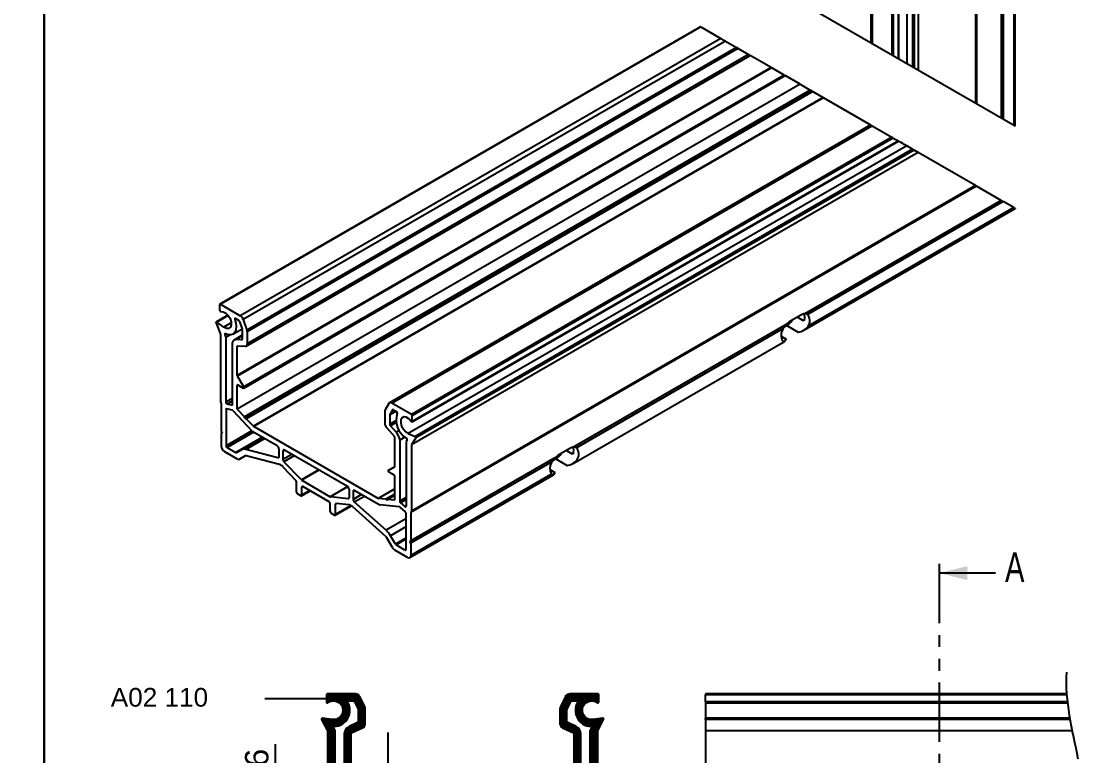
# Model space of a CAD drawing. Header units: millimetres. Extents: x 221 to 2771, y 196 to 840.
# Drawn here: x 1928.8 to 2042.2, y 649.1 to 727.7 of the extents above; entities that cross this region are included whole.
import ezdxf
from ezdxf.enums import TextEntityAlignment as Align

# ---------------------------------------------------------------- set-up
doc = ezdxf.new("R2010")
doc.units = ezdxf.units.MM
doc.header["$PDMODE"] = 1
doc.linetypes.add('PHANTOM', pattern=[12.7, 6.35, -1.27, 1.27, -1.27, 1.27, -1.27])
doc.layers.add('antet_k', color=7, linetype='Continuous')
doc.layers.add('yazı_numara_k', color=21, linetype='Continuous')
doc.styles.get("Standard").update_dxf_attribs({"font": 'arial.ttf'})
doc.dimstyles.new('ISO-25$0', dxfattribs={"dimtxt": 2.5, "dimasz": 2.5, "dimexe": 1.25, "dimexo": 0.625, "dimtad": 1, "dimdec": 1, "dimtxsty": 'Standard', "dimcen": 2.5, "dimadec": 0, "dimazin": 0, "dimtfac": 1, "dimtdec": 1, "dimtmove": 0, "dimatfit": 3, "dimfxl": 1, "dimarcsym": 0})

# ---------------------------------------------------------------- blocks, each defined once
blk = doc.blocks.new('S1.A')
at = {"color": 252}
blk.add_lwpolyline([(2269.17, -494.13), (2269.17, -791.13), (2479.17, -791.13), (2479.17, -494.13)], close=True, dxfattribs=at)
blk = doc.blocks.new('S50_SYF1')
at = {"layer": 'antet_k', "color": 0}
blk.add_blockref('S1.A', (-1500.92, 2845.51), dxfattribs=at)
blk = doc.blocks.new('A02110 - T3D')
h = blk.add_hatch()
h.set_pattern_fill('ANSI37', color=31, scale=0.1, angle=180, style=0)
h.set_pattern_definition([(225, (2364.1506, -4081.80184), (0.224506403, -0.224506403), []), (315, (2364.1506, -4081.80184), (0.224506403, 0.224506403), [])])
h.paths.add_polyline_path([(4972.53, 1405.23), (4972.53, 1411.51, -0.213422), (4972.63, 1411.74, 0.213422), (4972.73, 1411.96), (4972.73, 1429.32), (4973.97, 1431.75, 0.606815), (4973.76, 1432.04), (4971.71, 1431.75, -1.485657), (4972.61, 1435.35, 0.614131), (4972.93, 1435.51), (4972.93, 1437.03, 0.414214), (4972.73, 1437.23), (4966.72, 1437.23, 0.286745), (4965.82, 1436.67), (4964.73, 1434.43, 0.113936), (4964.63, 1433.99), (4964.63, 1430.86, 0.291473), (4965.21, 1429.96), (4967.54, 1428.87, -0.291473), (4967.63, 1428.73), (4967.63, 1421.1, -0.198912), (4967.57, 1420.96), (4965.69, 1419.07, 0.668179), (4965.83, 1418.73), (4967.43, 1418.73, -0.414214), (4967.63, 1418.53), (4967.63, 1412.29), (4965.46, 1411.39), (4965.3, 1411), (4964.91, 1411.16), (4962.74, 1410.26, -0.098951), (4962.63, 1410.23), (4930.43, 1410.23), (4930.43, 1408.73), (4932.13, 1408.73, -0.414214), (4932.63, 1408.23), (4932.63, 1406.17, -0.338334), (4932.26, 1405.69), (4930.59, 1405.23), (4935.04, 1405.23), (4934.14, 1405.6, -0.305091), (4933.83, 1406.06), (4933.83, 1408.23, -0.414214), (4934.33, 1408.73), (4953.33, 1408.73, -0.414214), (4953.83, 1408.23), (4953.83, 1406.06, -0.305091), (4953.52, 1405.6), (4952.61, 1405.23), (4957.06, 1405.23), (4955.4, 1405.69, -0.338334), (4955.03, 1406.17), (4955.03, 1408.23, -0.414214), (4955.53, 1408.73), (4962.89, 1408.73, 0.098951), (4963.08, 1408.77), (4969.01, 1411.24, -0.166601), (4969.21, 1411.25), (4970.81, 1410.82, -0.338334), (4971.03, 1410.53), (4971.03, 1405.23)])
h.paths.add_polyline_path([(4925.43, 1408.73), (4925.43, 1410.23), (4925.03, 1410.23, -0.098951), (4924.91, 1410.26), (4922.75, 1411.16), (4922.36, 1411), (4922.19, 1411.39), (4920.03, 1412.29), (4920.03, 1418.53, -0.414214), (4920.23, 1418.73), (4921.83, 1418.73, 0.668179), (4921.97, 1419.07), (4920.09, 1420.96, -0.198912), (4920.03, 1421.1), (4920.03, 1428.73, -0.291473), (4920.11, 1428.87), (4922.45, 1429.96, 0.291473), (4923.03, 1430.86), (4923.03, 1433.99, 0.113936), (4922.93, 1434.43), (4921.84, 1436.67, 0.286745), (4920.94, 1437.23), (4914.93, 1437.23, 0.414214), (4914.73, 1437.03), (4914.73, 1435.51, 0.614131), (4915.05, 1435.35, -1.485657), (4915.95, 1431.75), (4913.9, 1432.04, 0.606815), (4913.69, 1431.75), (4914.93, 1429.32), (4914.93, 1411.96, 0.213422), (4915.03, 1411.74, -0.213422), (4915.13, 1411.51), (4915.13, 1405.23), (4916.63, 1405.23), (4916.63, 1410.53, -0.338334), (4916.85, 1410.82), (4918.45, 1411.25, -0.166601), (4918.64, 1411.24), (4924.58, 1408.77, 0.098951), (4924.77, 1408.73)])
h.paths.add_polyline_path([(4966.13, 1431.37), (4966.13, 1433.81, -0.113936), (4966.16, 1433.94), (4966.95, 1435.56, -0.286745), (4967.22, 1435.73), (4968.2, 1435.73, -0.572183), (4968.37, 1435.44, 0.550709), (4971.2, 1430.24, -0.538771), (4971.36, 1429.95), (4971.04, 1429.32), (4971.04, 1412.39, -0.494396), (4970.67, 1412.1), (4969.35, 1412.46, -0.338334), (4969.13, 1412.75), (4969.13, 1428.73, 0.27694), (4968.09, 1430.27), (4966.3, 1431.1, -0.291473)], flags=16)
h.paths.add_polyline_path([(4916.46, 1430.24, 0.550709), (4919.29, 1435.44, -0.572183), (4919.46, 1435.73), (4920.44, 1435.73, -0.286745), (4920.71, 1435.56), (4921.5, 1433.94, -0.113936), (4921.53, 1433.81), (4921.53, 1431.37, -0.291473), (4921.36, 1431.1), (4919.56, 1430.27, 0.27694), (4918.53, 1428.73), (4918.53, 1412.75, -0.338334), (4918.31, 1412.46), (4916.99, 1412.1, -0.494396), (4916.61, 1412.39), (4916.61, 1429.32), (4916.29, 1429.95, -0.538771)], flags=16)
at = {"color": 31}
for points in [[(4972.53, 1404.03), (4972.53, 1411.51, -0.213422), (4972.63, 1411.74, 0.213422), (4972.73, 1411.96), (4972.73, 1429.32), (4973.97, 1431.75, 0.606815), (4973.76, 1432.04), (4971.71, 1431.75, -1.485657), (4972.61, 1435.35, 0.614131), (4972.93, 1435.51), (4972.93, 1437.03, 0.414214), (4972.73, 1437.23), (4966.72, 1437.23, 0.286745), (4965.82, 1436.67), (4964.73, 1434.43, 0.113936), (4964.63, 1433.99), (4964.63, 1430.86, 0.291473), (4965.21, 1429.96), (4967.54, 1428.87, -0.291473), (4967.63, 1428.73), (4967.63, 1421.1, -0.198912), (4967.57, 1420.96), (4965.69, 1419.07, 0.668179), (4965.83, 1418.73), (4967.43, 1418.73, -0.414214), (4967.63, 1418.53), (4967.63, 1412.29), (4965.46, 1411.39), (4965.3, 1411), (4964.91, 1411.16), (4962.74, 1410.26, -0.098951), (4962.63, 1410.23), (4925.03, 1410.23, -0.098951), (4924.91, 1410.26), (4922.75, 1411.16), (4922.36, 1411), (4922.19, 1411.39), (4920.03, 1412.29), (4920.03, 1418.53, -0.414214), (4920.23, 1418.73), (4921.83, 1418.73, 0.668179), (4921.97, 1419.07), (4920.09, 1420.96, -0.198912), (4920.03, 1421.1), (4920.03, 1428.73, -0.291473), (4920.11, 1428.87), (4922.45, 1429.96, 0.291473), (4923.03, 1430.86), (4923.03, 1433.99, 0.113936), (4922.93, 1434.43), (4921.84, 1436.67, 0.286745), (4920.94, 1437.23), (4914.93, 1437.23, 0.414214), (4914.73, 1437.03), (4914.73, 1435.51, 0.614131), (4915.05, 1435.35, -1.485657), (4915.95, 1431.75), (4913.9, 1432.04, 0.606815), (4913.69, 1431.75), (4914.93, 1429.32), (4914.93, 1411.96, 0.213422), (4915.03, 1411.74, -0.213422), (4915.13, 1411.51), (4915.13, 1404.03), (4915.43, 1403.73), (4915.13, 1403.43), (4915.13, 1400.23, 0.414214), (4916.13, 1399.23), (4919.96, 1399.23, 0.198912), (4920.67, 1399.53), (4922.38, 1401.24, -0.13063), (4922.69, 1401.42), (4932.83, 1404.18, -0.164494), (4933.79, 1404.12), (4937.74, 1402.52, -0.305091), (4937.93, 1402.24), (4937.93, 1399.53, 0.414214), (4938.23, 1399.23), (4939.23, 1399.23, 0.414214), (4939.53, 1399.53), (4939.53, 1401.63, -0.414214), (4939.83, 1401.93), (4947.83, 1401.93, -0.414214), (4948.13, 1401.63), (4948.13, 1399.53, 0.414214), (4948.43, 1399.23), (4949.43, 1399.23, 0.414214), (4949.73, 1399.53), (4949.73, 1402.24, -0.305091), (4949.92, 1402.52), (4953.86, 1404.12, -0.164494), (4954.82, 1404.18), (4964.96, 1401.42, -0.13063), (4965.28, 1401.24), (4966.99, 1399.53, 0.198912), (4967.7, 1399.23), (4971.53, 1399.23, 0.414214), (4972.53, 1400.23), (4972.53, 1403.43), (4972.23, 1403.73)], [(4916.46, 1430.24, 0.550709), (4919.29, 1435.44, -0.572183), (4919.46, 1435.73), (4920.44, 1435.73, -0.286745), (4920.71, 1435.56), (4921.5, 1433.94, -0.113936), (4921.53, 1433.81), (4921.53, 1431.37, -0.291473), (4921.36, 1431.1), (4919.56, 1430.27, 0.27694), (4918.53, 1428.73), (4918.53, 1412.75, -0.338334), (4918.31, 1412.46), (4916.99, 1412.1, -0.494396), (4916.61, 1412.39), (4916.61, 1429.32), (4916.29, 1429.95, -0.538771)], [(4966.13, 1431.37), (4966.13, 1433.81, -0.113936), (4966.16, 1433.94), (4966.95, 1435.56, -0.286745), (4967.22, 1435.73), (4968.2, 1435.73, -0.572183), (4968.37, 1435.44, 0.550709), (4971.2, 1430.24, -0.538771), (4971.36, 1429.95), (4971.04, 1429.32), (4971.04, 1412.39, -0.494396), (4970.67, 1412.1), (4969.35, 1412.46, -0.338334), (4969.13, 1412.75), (4969.13, 1428.73, 0.27694), (4968.09, 1430.27), (4966.3, 1431.1, -0.291473)], [(4916.63, 1401.03), (4916.63, 1410.53, -0.338334), (4916.85, 1410.82), (4918.45, 1411.25, -0.166601), (4918.64, 1411.24), (4924.58, 1408.77, 0.098951), (4924.77, 1408.73), (4932.13, 1408.73, -0.414214), (4932.63, 1408.23), (4932.63, 1406.17, -0.338334), (4932.26, 1405.69), (4922.65, 1403.07, 0.13063), (4921.32, 1402.3), (4919.84, 1400.82, -0.198912), (4919.63, 1400.73), (4916.93, 1400.73, -0.414214)], [(4955.03, 1406.17), (4955.03, 1408.23, -0.414214), (4955.53, 1408.73), (4962.89, 1408.73, 0.098951), (4963.08, 1408.77), (4969.01, 1411.24, -0.166601), (4969.21, 1411.25), (4970.81, 1410.82, -0.338334), (4971.03, 1410.53), (4971.03, 1401.03, -0.414214), (4970.73, 1400.73), (4968.03, 1400.73, -0.198912), (4967.82, 1400.82), (4966.34, 1402.3, 0.13063), (4965.01, 1403.07), (4955.4, 1405.69, -0.338334)], [(4933.83, 1406.06), (4933.83, 1408.23, -0.414214), (4934.33, 1408.73), (4953.33, 1408.73, -0.414214), (4953.83, 1408.23), (4953.83, 1406.06, -0.305091), (4953.52, 1405.6), (4948.24, 1403.46, -0.09688), (4948.13, 1403.43), (4939.53, 1403.43, -0.09688), (4939.42, 1403.46), (4934.14, 1405.6, -0.305091)], [(4949.92, 1402.52), (4953.86, 1404.12, -0.164494), (4954.82, 1404.18), (4964.96, 1401.42, -0.13063), (4965.28, 1401.24), (4966.99, 1399.53, 0.198912), (4967.7, 1399.23), (4971.53, 1399.23, 0.414214), (4972.53, 1400.23), (4972.53, 1403.43), (4972.23, 1403.73), (4972.53, 1404.03), (4972.53, 1405.23), (4971.03, 1405.23), (4971.03, 1401.03, -0.414214), (4970.73, 1400.73), (4968.03, 1400.73, -0.198912), (4967.82, 1400.82), (4966.34, 1402.3, 0.13063), (4965.01, 1403.07), (4957.06, 1405.23), (4952.61, 1405.23), (4948.24, 1403.46, -0.09688), (4948.13, 1403.43), (4939.53, 1403.43, -0.09688), (4939.42, 1403.46), (4935.04, 1405.23), (4930.59, 1405.23), (4922.65, 1403.07, 0.13063), (4921.32, 1402.3), (4919.84, 1400.82, -0.198912), (4919.63, 1400.73), (4916.93, 1400.73, -0.414214), (4916.63, 1401.03), (4916.63, 1405.23), (4915.13, 1405.23), (4915.13, 1404.03), (4915.43, 1403.73), (4915.13, 1403.43), (4915.13, 1400.23, 0.414214), (4916.13, 1399.23), (4919.96, 1399.23, 0.198912), (4920.67, 1399.53), (4922.38, 1401.24, -0.13063), (4922.69, 1401.42), (4932.83, 1404.18, -0.164494), (4933.79, 1404.12), (4937.74, 1402.52, -0.305091), (4937.93, 1402.24), (4937.93, 1399.53, 0.414214), (4938.23, 1399.23), (4939.23, 1399.23, 0.414214), (4939.53, 1399.53), (4939.53, 1401.63, -0.414214), (4939.83, 1401.93), (4947.83, 1401.93, -0.414214), (4948.13, 1401.63), (4948.13, 1399.53, 0.414214), (4948.43, 1399.23), (4949.43, 1399.23, 0.414214), (4949.73, 1399.53), (4949.73, 1402.24, -0.305091)]]:
    blk.add_lwpolyline(points, format="xyb", close=True, dxfattribs=at)
blk.add_lwpolyline([(4930.43, 1408.73), (4930.43, 1410.23), (4925.43, 1410.23), (4925.43, 1408.73)], close=True, dxfattribs=at)
blk = doc.blocks.new('*D140')
at = {"color": 0, "lineweight": -2}
for p, q in [((1956.01, 639.75), (1956.01, 650.36)), ((1956.01, 642.25), (1956.01, 644.75)), ((1961.02, 639.75), (1954.76, 639.75)), ((1956.01, 639.75), (1956.01, 636.75)), ((1961.52, 636.75), (1954.76, 636.75)), ((1956.01, 634.25), (1956.01, 631.75))]:
    blk.add_line(p, q, dxfattribs=at)
at = {"color": 0}
for points in [[(1955.59, 642.25), (1956.43, 642.25), (1956.01, 639.75)], [(1956.43, 634.25), (1955.59, 634.25), (1956.01, 636.75)]]:
    blk.add_solid(points, dxfattribs=at)
at = {"layer": 'Defpoints', "color": 0}
for p in [(1961.65, 639.75), (1956.01, 636.75), (1962.15, 636.75)]:
    blk.add_point(p, dxfattribs=at)
at = {"color": 0, "insert": (1954.04, 647.56), "char_height": 2.5, "attachment_point": 5, "rotation": 90}
blk.add_mtext('{Ø6}', dxfattribs=at)
blk = doc.blocks.new('yuvarlakk')
at = {"layer": 'yazı_numara_k'}
blk.add_hatch(color=21, dxfattribs=at).paths.add_polyline_path([(-159.09, 172.8, -1), (-160.09, 172.8, -1)])
at = {"layer": 'yazı_numara_k', "color": 21}
blk.add_circle((-159.59, 172.8), 0.5, dxfattribs=at)

msp = doc.modelspace()

# ---------------------------------------------------------------- linework, layer by layer
at = {"color": 31}
for p, q in [((2035.043, 716.429), (2035.043, 782.202)), ((2033.554, 781.223), (2033.554, 717.289)), ((2033.766, 781.345), (2033.766, 717.167)), ((2034.896, 781.998), (2034.896, 716.514)), ((2030.821, 779.564), (2030.821, 718.867)), ((2030.865, 718.842), (2030.865, 779.625)), ((2030.909, 779.696), (2030.909, 718.817)), ((2019.608, 775.839), (2019.608, 725.342)), ((2019.755, 775.635), (2019.755, 725.258)), ((2023.462, 775.732), (2023.462, 723.117)), ((2024.086, 775.254), (2024.086, 722.757)), ((2024.261, 775.271), (2024.261, 722.656)), ((2024.683, 776.02), (2024.683, 722.412)), ((2021.885, 774.405), (2021.885, 724.027)), ((2022.027, 774.405), (2022.027, 723.946)), ((2022.566, 774.716), (2022.566, 723.634)), ((2022.595, 723.618), (2022.595, 774.757)), ((2035.043, 716.429), (2001.45, 735.825)), ((2001.421, 727.06), (1950.064, 697.413)), ((2001.45, 727.043), (1950.114, 697.408)), ((2001.45, 727.043), (2001.421, 727.06)), ((2001.45, 727.043), (2003.581, 725.813)), ((2003.581, 725.813), (1952.245, 696.178)), ((2004.097, 725.515), (1952.563, 695.765)), ((2004.097, 725.515), (2005.254, 724.847)), ((2005.254, 724.847), (1952.942, 694.648)), ((2005.445, 724.737), (1952.978, 694.448)), ((2005.445, 724.737), (2006.565, 724.09)), ((1952.874, 692.926), (2006.712, 724.005)), ((2006.565, 724.09), (1952.978, 693.154)), ((2008.958, 722.708), (2006.712, 724.005)), ((2008.958, 722.708), (1951.917, 689.78)), ((2009.028, 722.668), (1951.938, 689.71)), ((2010.36, 721.899), (2009.028, 722.668)), ((2012.072, 720.91), (1951.917, 686.183)), ((2010.36, 721.899), (1952.604, 688.557)), ((1952.604, 688.441), (2010.46, 721.841)), ((2012.072, 720.91), (2010.459, 721.841)), ((2012.072, 720.91), (2013.156, 720.284)), ((2013.156, 720.284), (1952.683, 685.373)), ((2013.352, 720.171), (1952.74, 685.18)), ((2013.434, 720.124), (1952.879, 685.166)), ((2013.352, 720.171), (2013.156, 720.284)), ((2013.352, 720.171), (2013.434, 720.124)), ((2013.434, 720.124), (2014.518, 719.498)), ((2014.518, 719.498), (1953.644, 684.356)), ((2014.567, 719.469), (1953.685, 684.323)), ((2019.607, 716.56), (2014.567, 719.469)), ((2019.608, 716.561), (1968.169, 686.866)), ((2019.755, 716.476), (1968.419, 686.841)), ((2019.755, 716.476), (2021.885, 715.246)), ((2021.885, 715.246), (1970.549, 685.611)), ((2023.462, 714.336), (1970.188, 683.582)), ((1970.599, 684.82), (2022.595, 714.836)), ((2022.027, 715.165), (1970.62, 685.488)), ((2022.566, 714.853), (1970.62, 684.865)), ((2022.027, 715.165), (2022.566, 714.853)), ((2022.566, 714.853), (2022.595, 714.836)), ((2022.566, 714.853), (2022.595, 714.836)), ((2024.086, 713.976), (2023.462, 714.336)), ((2024.683, 713.631), (1970.549, 682.381)), ((2024.086, 713.976), (1970.915, 683.28)), ((2024.261, 713.875), (1970.987, 683.12)), ((2024.683, 713.631), (2024.261, 713.875)), ((2030.821, 710.086), (2024.683, 713.631)), ((2030.909, 710.036), (1970.479, 675.15)), ((1970.518, 675.223), (2030.865, 710.061)), ((2030.821, 710.086), (1970.549, 675.292)), ((2033.554, 708.508), (2030.909, 710.036)), ((2033.554, 708.508), (2012.563, 696.39)), ((2033.766, 708.386), (2012.859, 696.317)), ((2033.554, 708.508), (2033.554, 708.508)), ((2033.554, 708.508), (2033.766, 708.386)), ((2034.896, 707.733), (2033.766, 708.386)), ((2012.536, 694.671), (2035.043, 707.648)), ((2034.896, 707.733), (2012.917, 695.045)), ((1950.043, 696.744), (1950.043, 697.367)), ((1950.114, 697.408), (1952.245, 696.178)), ((1950.923, 696.222), (1949.689, 695.51)), ((1950.948, 696.191), (1949.749, 695.499)), ((2012.21, 696.27), (2010.914, 695.521)), ((2011.783, 696.023), (2012.384, 695.676)), ((1949.676, 695.423), (1950.114, 694.178)), ((1950.475, 694.962), (1949.749, 695.499)), ((1951.274, 695.423), (1950.475, 694.962)), ((1951.76, 695.845), (1951.655, 695.785)), ((1952.068, 695.667), (1951.717, 695.87)), ((1952.164, 695.543), (1952.437, 694.739)), ((1952.563, 695.765), (1952.942, 694.648)), ((2010.565, 695.237), (1987.866, 682.133)), ((2010.565, 695.237), (1987.943, 682.178)), ((2010.265, 694.819), (1988.166, 682.062)), ((2010.264, 694.901), (2010.655, 695.126)), ((2010.655, 695.126), (2011.857, 694.432)), ((2012.529, 695.759), (2012.384, 695.676)), ((1950.114, 694.178), (1950.114, 687.089)), ((1950.703, 694.218), (1950.596, 694.156)), ((1950.596, 694.156), (1950.709, 693.834)), ((1951.204, 694.12), (1950.709, 693.834)), ((1950.709, 693.834), (1950.709, 686.921)), ((1951.449, 694.198), (1952.428, 694.763)), ((1952.448, 694.081), (1951.572, 693.576)), ((1952.448, 694.018), (1951.753, 693.618)), ((1952.448, 694.679), (1952.448, 693.669)), ((1952.978, 694.448), (1952.978, 693.154)), ((2010.03, 693.99), (2010.56, 693.684)), ((1951.387, 693.203), (1951.387, 686.677)), ((1952.386, 693.593), (1951.753, 693.618)), ((1951.981, 692.933), (1951.917, 692.897)), ((1951.917, 689.78), (1951.917, 692.897)), ((1952.774, 692.902), (1951.948, 692.934)), ((1952.438, 693.623), (1952.386, 693.593)), ((1987.826, 680.391), (2010.407, 693.427)), ((1952.604, 688.557), (1951.938, 689.71)), ((1951.988, 688.773), (1951.917, 688.732)), ((1951.917, 686.183), (1951.917, 688.732)), ((1951.988, 688.773), (1952.554, 688.446)), ((1950.185, 686.866), (1950.185, 683.811)), ((1951.387, 687.313), (1950.709, 686.921)), ((1951.387, 687.04), (1950.843, 686.726)), ((1970.549, 685.611), (1968.419, 686.841)), ((1950.827, 686.223), (1950.715, 686.158)), ((1950.715, 686.158), (1950.715, 682.281)), ((1951.359, 686.083), (1950.793, 686.231)), ((1951.309, 686.604), (1950.843, 686.726)), ((1951.383, 686.647), (1951.309, 686.604)), ((1951.428, 686.038), (1953.525, 683.819)), ((1951.917, 686.183), (1952.683, 685.373)), ((1967.686, 685.957), (1967.686, 684.664)), ((1968.101, 686.795), (1967.721, 686.116)), ((1968.882, 685.961), (1968.216, 685.576)), ((1968.5, 686.113), (1968.227, 685.623)), ((1968.847, 685.981), (1968.227, 685.623)), ((1968.549, 686.141), (1968.5, 686.113)), ((1968.595, 686.126), (1968.947, 685.923)), ((1952.74, 685.18), (1952.683, 685.373)), ((1952.74, 685.18), (1952.879, 685.166)), ((1952.879, 685.166), (1953.644, 684.356)), ((1968.216, 685.576), (1968.216, 684.566)), ((1968.866, 684.941), (1968.216, 684.566)), ((1968.893, 684.775), (1968.277, 684.419)), ((1970.62, 684.865), (1970.62, 685.488)), ((1950.185, 683.811), (1950.291, 683.628)), ((1950.185, 683.566), (1950.291, 683.628)), ((1950.185, 683.566), (1950.185, 682.261)), ((1953.473, 683.874), (1950.715, 682.281)), ((1953.65, 683.731), (1950.821, 682.098)), ((1956.195, 682.261), (1953.593, 683.764)), ((1966.979, 676.649), (1953.685, 684.323)), ((1967.89, 684.176), (1968.716, 683.254)), ((1968.277, 684.419), (1968.91, 683.713)), ((1969.238, 683.902), (1968.91, 683.713)), ((1970.188, 683.582), (1970.915, 683.28)), ((1954.605, 683.18), (1951.776, 681.547)), ((1954.649, 683.154), (1952.373, 681.84)), ((1954.846, 683.04), (1952.844, 681.884)), ((1968.746, 680.064), (1968.746, 683.181)), ((1969.834, 683.197), (1969.277, 682.875)), ((1969.277, 682.875), (1969.277, 676.349)), ((1970.067, 682.916), (1969.954, 682.724)), ((1969.954, 682.724), (1969.954, 675.812)), ((1970.987, 683.12), (1970.549, 682.381)), ((1970.549, 682.381), (1970.549, 675.292)), ((1950.538, 681.649), (1951.893, 680.867)), ((1950.821, 682.098), (1951.776, 681.547)), ((1951.851, 681.539), (1952.373, 681.84)), ((1952.752, 681.193), (1952.143, 680.842)), ((1952.143, 680.842), (1952.748, 681.191)), ((1956.242, 680.991), (1952.844, 681.884)), ((1956.445, 680.259), (1952.859, 681.201)), ((1956.372, 681.955), (1956.372, 681.113)), ((1956.973, 681.812), (1956.796, 681.71)), ((1956.796, 681.71), (1956.796, 680.825)), ((1956.796, 680.825), (1957.74, 681.37)), ((1958.014, 681.212), (1956.906, 680.572)), ((1963.691, 677.935), (1956.973, 681.812)), ((1987.517, 682.015), (1986.221, 681.266)), ((1987.09, 681.768), (1987.691, 681.421)), ((1987.835, 681.504), (1987.691, 681.421)), ((1956.242, 680.991), (1956.366, 681.062)), ((1956.784, 680.039), (1958.18, 678.578)), ((1956.906, 680.572), (1958.772, 678.619)), ((1985.583, 680.815), (1970.373, 672.035)), ((1985.872, 680.982), (1970.479, 672.096)), ((1985.572, 680.564), (1970.479, 671.851)), ((1985.571, 680.646), (1985.962, 680.871)), ((1985.962, 680.871), (1987.164, 680.177)), ((1960.638, 679.697), (1958.772, 678.619)), ((1960.686, 679.669), (1958.812, 678.587)), ((1968.06, 679.634), (1968.726, 680.019)), ((1968.676, 679.139), (1968.11, 679.466)), ((1968.746, 676.468), (1968.746, 679.017)), ((1970.375, 670.317), (1985.705, 679.166)), ((1985.514, 679.225), (1970.479, 670.545)), ((1985.337, 679.735), (1985.867, 679.429)), ((1958.246, 677.322), (1958.246, 678.426)), ((1958.812, 678.587), (1961.852, 676.832)), ((1958.918, 677.914), (1958.812, 677.852)), ((1958.812, 676.995), (1958.812, 677.852)), ((1961.746, 676.281), (1958.918, 677.914)), ((1963.723, 677.912), (1961.852, 676.832)), ((1963.749, 677.89), (1961.892, 676.818)), ((1958.705, 676.934), (1958.352, 677.138)), ((1958.78, 676.926), (1959.704, 677.46)), ((1959.66, 677.485), (1958.812, 676.995)), ((1963.757, 676.617), (1961.892, 676.818)), ((1963.854, 676.673), (1963.757, 676.617)), ((1963.867, 677.628), (1963.867, 676.743)), ((1964.292, 677.383), (1964.468, 677.485)), ((1964.292, 677.383), (1964.292, 676.541)), ((1965.198, 677.064), (1964.292, 676.541)), ((1964.422, 676.268), (1965.499, 676.89)), ((1964.468, 677.486), (1967.07, 675.983)), ((1968.746, 677.669), (1966.979, 676.649)), ((1968.746, 677.632), (1967.019, 676.635)), ((1968.746, 677.116), (1967.785, 676.561)), ((1968.746, 676.984), (1967.981, 676.542)), ((1969.954, 676.74), (1969.277, 676.349)), ((1961.852, 675.24), (1961.852, 676.097)), ((1962.387, 674.845), (1964.122, 675.846)), ((1962.538, 676.087), (1962.418, 676.018)), ((1962.418, 674.913), (1962.418, 676.018)), ((1964.08, 675.873), (1962.418, 674.913)), ((1963.88, 675.943), (1962.484, 676.093)), ((1964.219, 675.771), (1967.804, 672.574)), ((1964.422, 676.268), (1967.82, 673.239)), ((1967.785, 676.561), (1967.019, 676.635)), ((1969.236, 675.757), (1967.138, 675.96)), ((1967.924, 676.415), (1967.785, 676.561)), ((1967.924, 676.415), (1967.981, 676.542)), ((1968.746, 676.468), (1967.981, 676.542)), ((1969.305, 675.723), (1969.87, 675.218)), ((1969.954, 676.532), (1969.355, 676.186)), ((1969.355, 676.186), (1969.82, 675.771)), ((1969.954, 675.848), (1969.82, 675.771)), ((1961.958, 675.056), (1962.312, 674.852)), ((1969.948, 674.468), (1967.82, 673.239)), ((1969.948, 675.055), (1969.948, 671.178)), ((1970.479, 675.15), (1970.479, 672.096)), ((1969.948, 673.608), (1968.291, 672.651)), ((1968.521, 671.387), (1967.916, 672.434)), ((1968.813, 671.747), (1968.291, 672.651)), ((1969.948, 672.403), (1968.813, 671.747)), ((1969.948, 672.28), (1968.888, 671.668)), ((1970.125, 670.341), (1968.771, 671.123)), ((1969.842, 671.117), (1968.888, 671.668)), ((1969.948, 671.178), (1969.842, 671.117)), ((1970.479, 672.096), (1970.373, 672.035)), ((1970.479, 671.851), (1970.373, 672.035)), ((1970.479, 671.851), (1970.479, 670.545)), ((2001.958, 655.755), (2001.958, 655.655)), ((2040.548, 655.755), (2001.958, 655.755)), ((2001.958, 654.892), (2001.958, 655.655)), ((2040.556, 655.655), (2001.958, 655.655)), ((2001.958, 654.892), (2001.958, 654.792)), ((2040.632, 654.892), (2001.958, 654.892)), ((2001.958, 654.792), (2040.643, 654.792)), ((2001.958, 654.792), (2001.958, 653.159)), ((2001.958, 653.014), (2001.958, 653.16)), ((2040.886, 653.16), (2001.958, 653.16)), ((2001.958, 653.014), (2001.958, 651.799)), ((2040.911, 653.014), (2001.958, 653.014)), ((2001.958, 651.799), (2001.958, 643.118)), ((2041.141, 651.799), (2001.958, 651.799))]:
    msp.add_line(p, q, dxfattribs=at)
at = {"color": 7, "linetype": 'PHANTOM'}
for p, q in [((2026.942, 669.663), (2026.942, 622.763)), ((1968.049, 632.563), (1968.049, 651.875))]:
    msp.add_line(p, q, dxfattribs=at)
at = {"color": 7, "linetype": 'Continuous'}
msp.add_line((2032.942, 668.663), (2026.942, 668.663), dxfattribs=at)
at = {"color": 31, "flags": 128}
for points in [[(2001.45, 727.043), (2001.438, 727.051), (2001.428, 727.056), (2001.423, 727.059), (2001.421, 727.06), (2001.421, 727.06)], [(2003.581, 725.813), (2003.652, 725.772), (2003.734, 725.725), (2003.822, 725.674), (2003.914, 725.621), (2004.007, 725.567), (2004.097, 725.515)], [(2003.581, 725.813), (2003.652, 725.772), (2003.734, 725.725), (2003.822, 725.674), (2003.914, 725.621), (2004.007, 725.567), (2004.097, 725.515)], [(2005.445, 724.737), (2005.388, 724.77), (2005.324, 724.807), (2005.254, 724.847)], [(2005.445, 724.737), (2005.388, 724.77), (2005.324, 724.807), (2005.254, 724.847)], [(2006.565, 724.09), (2006.626, 724.055), (2006.671, 724.029), (2006.7, 724.012), (2006.712, 724.005), (2006.712, 724.005)], [(2006.565, 724.09), (2006.626, 724.055), (2006.671, 724.029), (2006.7, 724.012), (2006.712, 724.005), (2006.712, 724.005)], [(2008.958, 722.708), (2008.973, 722.7), (2008.99, 722.69), (2009.009, 722.679), (2009.028, 722.668)], [(2008.958, 722.708), (2008.973, 722.7), (2008.99, 722.69), (2009.009, 722.679), (2009.028, 722.668)], [(2010.36, 721.899), (2010.378, 721.888), (2010.395, 721.878), (2010.411, 721.869), (2010.426, 721.861), (2010.438, 721.853), (2010.448, 721.848), (2010.455, 721.844), (2010.459, 721.841), (2010.46, 721.841)], [(2010.36, 721.899), (2010.378, 721.888), (2010.395, 721.878), (2010.411, 721.869), (2010.426, 721.861), (2010.438, 721.853), (2010.448, 721.848), (2010.455, 721.844), (2010.459, 721.841), (2010.46, 721.841)], [(2014.567, 719.469), (2014.552, 719.478), (2014.536, 719.487), (2014.518, 719.498)], [(2014.567, 719.469), (2014.552, 719.478), (2014.536, 719.487), (2014.518, 719.498)], [(2019.608, 716.561), (2019.609, 716.561), (2019.621, 716.554), (2019.65, 716.537), (2019.695, 716.511), (2019.755, 716.476)], [(2019.608, 716.561), (2019.609, 716.561), (2019.621, 716.554), (2019.65, 716.537), (2019.695, 716.511), (2019.755, 716.476)], [(2022.027, 715.165), (2022.013, 715.172), (2021.998, 715.181), (2021.982, 715.191), (2021.965, 715.2), (2021.947, 715.21), (2021.93, 715.22), (2021.914, 715.23), (2021.899, 715.239), (2021.885, 715.246)], [(2022.027, 715.165), (2022.013, 715.172), (2021.998, 715.181), (2021.982, 715.191), (2021.965, 715.2), (2021.947, 715.21), (2021.93, 715.22), (2021.914, 715.23), (2021.899, 715.239), (2021.885, 715.246)], [(2023.462, 714.336), (2023.343, 714.405), (2023.202, 714.486), (2023.045, 714.577), (2022.875, 714.675), (2022.699, 714.776), (2022.595, 714.836)], [(2023.462, 714.336), (2023.343, 714.405), (2023.202, 714.486), (2023.045, 714.577), (2022.875, 714.675), (2022.699, 714.776), (2022.595, 714.836)], [(2024.086, 713.976), (2024.098, 713.968), (2024.113, 713.96), (2024.129, 713.951), (2024.146, 713.941), (2024.164, 713.93), (2024.182, 713.92), (2024.2, 713.91), (2024.216, 713.9), (2024.231, 713.892), (2024.244, 713.884), (2024.254, 713.879), (2024.261, 713.875)], [(2024.086, 713.976), (2024.098, 713.968), (2024.113, 713.96), (2024.129, 713.951), (2024.146, 713.941), (2024.164, 713.93), (2024.182, 713.92), (2024.2, 713.91), (2024.216, 713.9), (2024.231, 713.892), (2024.244, 713.884), (2024.254, 713.879), (2024.261, 713.875)], [(2030.909, 710.036), (2030.889, 710.047), (2030.874, 710.055), (2030.866, 710.06), (2030.865, 710.061)], [(2030.909, 710.036), (2030.889, 710.047), (2030.874, 710.055), (2030.866, 710.06), (2030.865, 710.061)], [(2034.896, 707.733), (2034.952, 707.701), (2034.996, 707.675), (2035.026, 707.658), (2035.041, 707.649), (2035.043, 707.648)], [(2034.896, 707.733), (2034.958, 707.697), (2035.005, 707.67), (2035.033, 707.654), (2035.043, 707.648)], [(1950.156, 696.613), (1950.405, 696.604), (1950.68, 696.46), (1950.938, 696.203), (1951.142, 695.872), (1951.259, 695.517), (1951.273, 695.192), (1951.182, 694.945), (1950.998, 694.815), (1950.75, 694.821), (1950.475, 694.962)], [(2012.636, 696.433), (2012.618, 696.422), (2012.592, 696.407), (2012.559, 696.388)], [(1949.676, 695.423), (1949.67, 695.448), (1949.669, 695.47), (1949.673, 695.49), (1949.682, 695.504), (1949.695, 695.513), (1949.711, 695.515), (1949.73, 695.51), (1949.749, 695.499)], [(1951.655, 695.785), (1951.771, 695.385), (1951.811, 695.006), (1951.774, 694.671), (1951.66, 694.403), (1951.479, 694.217), (1951.24, 694.125), (1950.959, 694.133), (1950.654, 694.241)], [(1951.717, 695.87), (1951.698, 695.878), (1951.682, 695.88), (1951.667, 695.875), (1951.656, 695.865), (1951.648, 695.85), (1951.646, 695.83), (1951.648, 695.808), (1951.655, 695.785)], [(2010.565, 695.237), (2010.471, 695.183), (2010.375, 695.127), (2010.276, 695.07)], [(2012.529, 695.759), (2012.51, 695.714), (2012.48, 695.681), (2012.441, 695.665), (2012.402, 695.668), (2012.384, 695.676)], [(1950.654, 694.241), (1950.637, 694.247), (1950.622, 694.248), (1950.608, 694.243), (1950.598, 694.233), (1950.591, 694.218), (1950.588, 694.199), (1950.59, 694.178), (1950.596, 694.156)], [(2010.56, 693.684), (2010.559, 693.681), (2010.528, 693.606), (2010.407, 693.427), (2010.302, 693.413), (2010.207, 693.48)], [(1952.604, 688.557), (1952.616, 688.531), (1952.623, 688.504), (1952.624, 688.479), (1952.619, 688.459), (1952.608, 688.445), (1952.593, 688.438), (1952.574, 688.438), (1952.554, 688.446)], [(1950.715, 686.158), (1950.717, 686.177), (1950.721, 686.194), (1950.728, 686.209), (1950.737, 686.22), (1950.748, 686.228), (1950.762, 686.233), (1950.777, 686.234), (1950.793, 686.231)], [(1951.387, 686.677), (1951.385, 686.658), (1951.381, 686.641), (1951.374, 686.626), (1951.365, 686.615), (1951.354, 686.607), (1951.34, 686.602), (1951.325, 686.601), (1951.309, 686.604)], [(1970.508, 684.865), (1970.259, 685.143), (1969.984, 685.316), (1969.725, 685.357), (1969.522, 685.261), (1969.404, 685.042), (1969.39, 684.733), (1969.482, 684.381), (1969.666, 684.038), (1969.914, 683.758), (1970.188, 683.582)], [(1970.62, 684.865), (1970.618, 684.845), (1970.61, 684.829), (1970.597, 684.819), (1970.581, 684.815), (1970.563, 684.818), (1970.544, 684.828), (1970.525, 684.844), (1970.508, 684.865)], [(1987.835, 681.504), (1987.817, 681.459), (1987.787, 681.426), (1987.748, 681.41), (1987.709, 681.413), (1987.691, 681.421)], [(1987.943, 682.178), (1987.925, 682.167), (1987.899, 682.152), (1987.866, 682.133)], [(1956.372, 681.113), (1956.37, 681.081), (1956.363, 681.053), (1956.351, 681.029), (1956.336, 681.01), (1956.316, 680.996), (1956.294, 680.988), (1956.269, 680.987), (1956.242, 680.991)], [(1985.872, 680.982), (1985.778, 680.928), (1985.681, 680.872), (1985.583, 680.815)], [(1968.06, 679.634), (1968.048, 679.622), (1968.041, 679.604), (1968.04, 679.58), (1968.045, 679.554), (1968.055, 679.527), (1968.071, 679.502), (1968.089, 679.481), (1968.11, 679.466)], [(1985.867, 679.429), (1985.866, 679.426), (1985.835, 679.351), (1985.714, 679.172), (1985.609, 679.158), (1985.514, 679.225)], [(1963.757, 676.617), (1963.781, 676.617), (1963.802, 676.622), (1963.821, 676.632), (1963.837, 676.646), (1963.85, 676.665), (1963.86, 676.688), (1963.865, 676.714), (1963.867, 676.743)], [(1962.484, 676.093), (1962.47, 676.093), (1962.457, 676.09), (1962.446, 676.084), (1962.436, 676.076), (1962.428, 676.065), (1962.422, 676.051), (1962.419, 676.035), (1962.418, 676.018)], [(1969.82, 675.771), (1969.844, 675.753), (1969.869, 675.741), (1969.892, 675.736), (1969.913, 675.738), (1969.93, 675.748), (1969.943, 675.764), (1969.951, 675.785), (1969.954, 675.812)]]:
    msp.add_lwpolyline(points, dxfattribs=at)
at = {"color": 8, "linetype": 'PHANTOM'}
msp.add_lwpolyline([(2040.521, 658.068), (2040.497, 657.496), (2040.494, 656.924), (2040.511, 656.35), (2040.547, 655.774), (2040.598, 655.198), (2040.665, 654.621), (2040.744, 654.043), (2040.834, 653.464), (2040.934, 652.885), (2041.042, 652.304), (2041.156, 651.724), (2041.274, 651.143), (2041.395, 650.562), (2041.517, 649.98), (2041.638, 649.398), (2041.756, 648.817)], dxfattribs=at)
at = {"color": 31}
for centre, radius, start, end in [((2018.42, 688.567), 24.836, 59.92989, 60.04631), ((2018.42, 688.567), 24.836, 59.92989, 60.04631), ((1950.086, 697.374), 0.0437, 50.79939, 189.21275), ((1950.169, 696.738), 0.125, 177.26109, 264.12632), ((1951.826, 695.526), 0.775, 17.95041, 57.23547), ((2012.651, 695.546), 0.847, 96.21228, 121.33127), ((2011.473, 696.042), 1.093, 345.0301, 18.17537), ((2012.04, 695.011), 1.541, 57.88455, 67.25101), ((2012.064, 695.643), 1.042, 324.97511, 40.25823), ((1951.942, 695.472), 0.232, 17.94651, 57.23934), ((2011.223, 694.107), 1.194, 143.36295, 211.66563), ((2011.805, 694.876), 1.541, 172.74597, 182.11651), ((2011.697, 694.204), 1.533, 120.73356, 137.60569), ((2009.722, 696.631), 1.77, 301.81381, 328.41481), ((2011.734, 695.87), 1.443, 274.89201, 325.10823), ((1952.384, 693.657), 0.0643, 271.85936, 10.15916), ((1952.259, 694.676), 0.189, 0.88382, 19.44052), ((1952.349, 694.438), 0.629, 0.88404, 19.43943), ((1951.759, 693.244), 0.374, 90.81406, 186.27595), ((1951.949, 692.902), 0.0322, 91.86647, 190.16018), ((1952.767, 693.117), 0.214, 271.86072, 10.15962), ((1952.061, 689.785), 0.144, 181.9578, 211.144), ((1951.96, 688.739), 0.0437, 50.79929, 189.21331), ((1950.334, 687.097), 0.22, 182.1237, 213.00288), ((1949.965, 686.858), 0.22, 2.12346, 33.00312), ((1950.926, 686.926), 0.217, 181.33128, 247.49804), ((1968.28, 686.676), 0.215, 50.00667, 146.4137), ((1951.313, 685.937), 0.153, 41.36437, 72.44721), ((1968.011, 685.967), 0.325, 152.81742, 181.71108), ((1968.554, 686.077), 0.0646, 49.99865, 146.42217), ((1971.205, 685.046), 2.311, 161.83299, 238.84712), ((1968.883, 685.807), 0.133, 341.95259, 60.99527), ((1968.461, 684.702), 0.776, 182.79163, 222.61957), ((1968.314, 685.579), 0.0976, 152.81942, 181.70824), ((1970.467, 685.481), 0.154, 2.60773, 57.39227), ((1953.749, 684.026), 0.305, 222.81534, 239.30058), ((1953.778, 684.48), 0.183, 222.81856, 239.29534), ((1968.449, 684.577), 0.233, 182.79345, 222.6181), ((1967.861, 682.755), 1.421, 4.83991, 42.40137), ((1968.63, 683.176), 0.116, 2.79369, 42.61713), ((1969.939, 682.953), 0.134, 343.56532, 58.39808), ((1970.858, 683.158), 0.134, 343.64397, 65.31691), ((1950.952, 682.296), 0.768, 182.60521, 237.39473), ((1950.945, 682.292), 0.231, 182.60596, 237.39353), ((1951.82, 681.608), 0.0754, 234.38414, 294.31447), ((1952.661, 681.296), 0.616, 72.70052, 117.87051), ((1952.816, 681.062), 0.146, 72.69849, 117.87312), ((1955.988, 681.938), 0.384, 2.60604, 57.39445), ((1956.904, 681.728), 0.109, 50.79654, 189.21274), ((1987.004, 679.949), 1.533, 120.73356, 137.60569), ((1985.028, 682.376), 1.77, 301.81381, 328.41481), ((1987.958, 681.291), 0.847, 96.21228, 121.33127), ((1986.78, 681.786), 1.093, 345.0301, 18.17537), ((1987.347, 680.756), 1.541, 57.88455, 67.25101), ((1987.371, 681.388), 1.042, 324.97511, 40.25823), ((1952.039, 681.071), 0.251, 234.37965, 294.31688), ((1956.216, 679.534), 0.76, 41.69542, 72.50333), ((1957.186, 680.844), 0.39, 182.85644, 224.25646), ((1968.696, 680.059), 0.0503, 305.69267, 5.61728), ((1986.53, 679.852), 1.194, 143.36295, 211.66563), ((1987.112, 680.621), 1.541, 172.74597, 182.11651), ((1987.041, 681.615), 1.443, 274.89201, 325.10823), ((1968.593, 679.01), 0.154, 2.60773, 57.39227), ((1958.012, 678.415), 0.234, 2.85664, 44.25648), ((1958.904, 678.744), 0.182, 223.13582, 239.32122), ((1958.876, 677.863), 0.0655, 50.79847, 189.21352), ((1963.484, 677.611), 0.384, 2.60612, 57.39437), ((1958.476, 677.332), 0.231, 182.60404, 237.39555), ((1958.747, 676.985), 0.0655, 230.7951, 9.21688), ((1961.906, 676.92), 0.103, 238.8091, 262.47061), ((1964.399, 677.401), 0.109, 50.79644, 189.21358), ((1967.032, 676.736), 0.103, 238.75172, 263.03283), ((1961.622, 676.087), 0.231, 2.60602, 57.39357), ((1963.774, 675.314), 0.638, 45.73229, 80.44021), ((1964.683, 676.561), 0.392, 182.93452, 228.23688), ((1967.159, 676.129), 0.171, 238.74546, 263.03572), ((1969.216, 675.632), 0.127, 45.65352, 80.95752), ((1969.511, 676.361), 0.235, 182.93512, 228.23626), ((1962.082, 675.25), 0.231, 182.60406, 237.39511), ((1962.353, 674.903), 0.0655, 230.7951, 9.21688), ((1969.714, 675.043), 0.235, 2.93512, 48.23626), ((1970.551, 675.158), 0.0728, 120.55547, 186.42417), ((1970.477, 675.284), 0.0728, 300.55278, 6.42686), ((1966.208, 671.464), 2.397, 29.6827, 47.76738), ((1967.422, 672.153), 0.568, 29.68162, 47.76818), ((1969.152, 671.735), 0.721, 208.85384, 238.04667), ((1969.002, 671.852), 0.216, 208.85618, 238.04364), ((1969.884, 671.168), 0.0655, 230.80051, 9.21271), ((1970.263, 670.511), 0.218, 230.7961, 9.21539)]:
    msp.add_arc(centre, radius, start, end, dxfattribs=at)
at = {"color": 7, "linetype": 'Continuous'}
msp.add_solid([(2026.942, 668.663), (2029.942, 667.913), (2029.942, 669.413)], dxfattribs=at)
at = {"layer": 'yazı_numara_k', "color": 21}
msp.add_line((1963.327, 655.228), (1954.853, 655.228), dxfattribs=at)

# ---------------------------------------------------------------- block references
for p in [(953.046, -1511.773), (1163.042, -1511.773)]:
    msp.add_blockref('S50_SYF1', p)
at = {"color": 7, "xscale": 0.5, "yscale": 0.5, "zscale": 0.5}
msp.add_blockref('A02110 - T3D', (-495.915, -62.862), dxfattribs=at)
at = {"xscale": -1, "rotation": 179.9999999999999}
msp.add_blockref('yuvarlakk', (2122.913, 828.029), dxfattribs=at)

# ---------------------------------------------------------------- texts
at = {"color": 7, "linetype": 'Continuous', "width": 0.7}
msp.add_text('A', height=3.175, dxfattribs=at).set_placement((2033.968, 670.89), align=Align.TOP_LEFT)
at = {"layer": 'yazı_numara_k', "color": 21, "insert": (1948.805, 654.359), "char_height": 2, "attachment_point": 9}
msp.add_mtext('A02 110', dxfattribs=at)

# ---------------------------------------------------------------- dimensions: what is measured, and where the dimension line sits
dim = msp.add_linear_dim(base=(1956.011, 636.755), p1=(1961.649, 639.755), p2=(1962.149, 636.755), angle=90, text='{Ø6}', dimstyle='ISO-25$0', override={"dimlfac": 1, "dimtolj": 0})
dim.commit()
dim.dimension.update_dxf_attribs({"geometry": '*D140', "text_midpoint": (1956.011, 647.559), "dimtype": 160})

doc.saveas('drawing.dxf')
